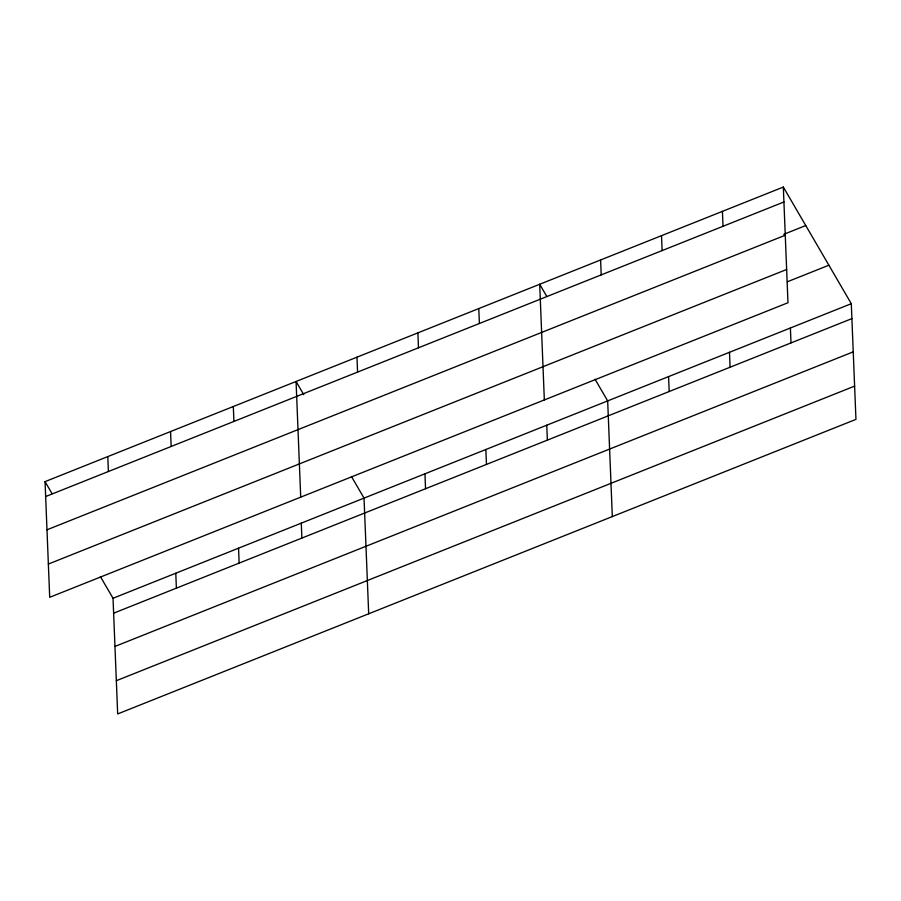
<?xml version="1.0" encoding="UTF-8"?>
<svg xmlns="http://www.w3.org/2000/svg" width="901" height="901" viewBox="0 0 901 901"><rect width="100%" height="100%" fill="white"/><g stroke="black" fill="none" stroke-linecap="round" stroke-linejoin="round"><path stroke-width="1.35" d="M783.329 187.059L787.97 302.736L49.701 597.307L45.05 481.63L783.329 187.059L851.299 303.693L855.95 419.37L117.671 713.941L113.03 598.264L100.405 576.617M45.647 496.552L783.926 201.982M783.724 234.339L805.764 225.543M46.987 529.799L785.267 235.229M48.361 564.06L786.641 269.489M787.406 281.754L828.875 265.209M113.03 598.264L851.299 303.693M113.627 613.187L851.907 318.616M114.956 646.434L853.236 351.863M116.342 680.694L854.61 386.124M546.704 296.294L539.699 284.265L544.339 399.943M595.054 379.253L607.668 400.9L612.32 516.577M303.772 394.706L296.069 381.472L300.709 497.149M351.424 476.46L364.038 498.107L368.689 613.795M45.05 481.63L52.055 493.658M790.391 327.998L790.999 342.921M729.483 352.302L730.092 367.225M722.422 211.363L723.019 226.275M668.576 376.595L669.184 391.518M661.514 235.657L662.111 250.579M600.607 259.961L601.204 274.884M546.761 425.204L547.369 440.127M485.853 449.509L486.461 464.432M478.791 308.57L479.388 323.493M424.945 473.813L425.554 488.736M417.884 332.874L418.481 347.786M356.976 357.168L357.573 372.09M301.283 523.154L301.891 538.066M233.314 406.509L233.911 421.431M238.54 548.191L239.137 563.114M170.559 431.545L171.156 446.468M175.785 573.227L176.382 588.15M107.805 456.593L108.402 471.516"/></g></svg>
